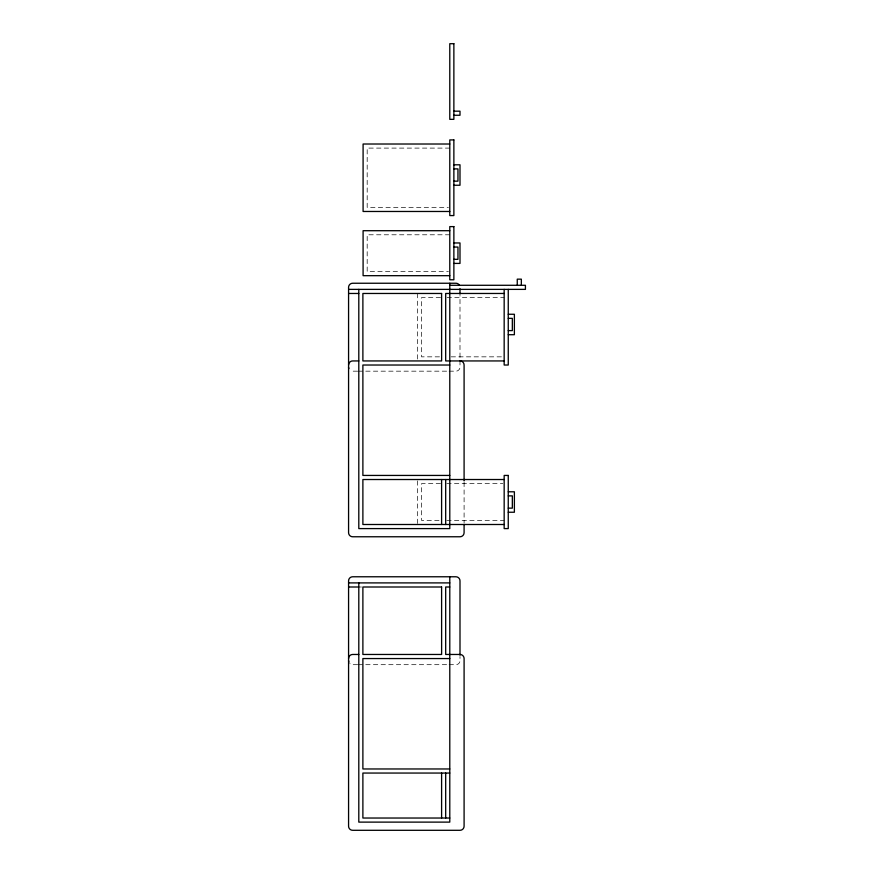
<?xml version="1.0" encoding="UTF-8"?>
<svg xmlns="http://www.w3.org/2000/svg" width="874" height="874" viewBox="0 0 874 874"><rect width="100%" height="100%" fill="white"/><g stroke="black" fill="none" stroke-linecap="round" stroke-linejoin="round"><path stroke-width="0.66" stroke-dasharray="4.37 3.28" d="M449.782 148.099L367.178 148.099L367.178 207.389L448.428 207.389M449.782 234.789L367.178 234.789L367.178 271.585L448.428 271.585M440.518 297.553L421.563 297.553L421.563 356.843L440.518 356.843M447.095 297.553L504.167 297.553M451.137 356.843L502.812 356.843M357.564 371.166L352.659 371.166A4.086 4.086 0 0 1 351.097 370.849M358.1 371.166L448.417 371.166M449.116 371.166L455.911 371.166A4.086 4.086 0 0 0 459.997 367.069L459.997 295.445M440.518 483.617L421.563 483.617L421.563 520.412L440.518 520.412M446.811 483.617L502.823 483.617M446.811 520.412L504.167 520.412M358.799 587L361.508 587M357.564 664.688L352.659 664.688A4.086 4.086 0 0 1 349.775 663.486M358.1 664.688L448.417 664.688M449.116 664.688L455.911 664.688A4.086 4.086 0 0 0 459.997 660.602L459.997 656.549M464.094 482.251L464.094 523.144M417.477 293.467L417.477 359.585M417.477 480.886L417.477 524.498"/><path stroke-width="1.31" d="M453.868 111.173L459.997 111.173L459.997 115.259L453.868 115.259M449.782 144.013L363.092 144.013L363.092 211.475L449.782 211.475M453.868 164.804L459.997 164.804L459.997 185.244L453.868 185.244M453.868 168.89L457.954 168.89L457.954 181.158L453.868 181.158M449.782 230.703L363.092 230.703L363.092 275.681L449.782 275.681M453.868 242.961L459.997 242.961L459.997 263.413L453.868 263.413M453.868 247.058L457.954 247.058L457.954 259.327L453.868 259.327M449.782 285.285L525.427 285.285L525.427 289.381L348.573 289.381M348.573 293.467L358.799 293.467M504.167 293.467L445.685 293.467L445.685 360.94L504.167 360.94M508.253 314.258L514.382 314.258L514.382 334.709L508.253 334.709M508.253 318.354L512.339 318.354L512.339 330.612L508.253 330.612M358.799 360.94L352.659 360.94A4.086 4.086 0 0 0 348.573 365.026M449.782 365.026L362.885 365.026L362.885 475.434L449.782 475.434M504.167 479.52L362.885 479.52L362.885 524.498L504.167 524.498M508.253 491.789L514.382 491.789L514.382 512.24L508.253 512.24M508.253 495.875L512.339 495.875L512.339 508.144L508.253 508.144M348.573 582.903L449.782 582.903M348.573 587L358.799 587M449.782 587L445.685 587L445.685 654.462L459.997 654.462A4.086 4.086 0 0 1 464.094 658.559L464.094 826.214A4.086 4.086 0 0 1 459.997 830.3L352.659 830.3A4.086 4.086 0 0 1 348.573 826.214L348.573 580.86A4.086 4.086 0 0 1 352.659 576.774L455.911 576.774A4.086 4.086 0 0 1 459.997 580.86L459.997 655.194M358.799 654.462L352.659 654.462A4.086 4.086 0 0 0 348.573 658.559M449.782 658.559L362.885 658.559L362.885 768.967L449.782 768.967M449.782 773.053L362.885 773.053L362.885 818.031L449.782 818.031M521.341 285.285L521.341 279.156L517.255 279.156L517.255 285.285M508.253 289.381L508.253 365.026L504.167 365.026L504.167 289.381M464.094 480.886L464.094 365.026A4.086 4.086 0 0 0 459.997 360.94M464.094 524.498L464.094 532.681A4.086 4.086 0 0 1 459.997 536.767L352.659 536.767A4.086 4.086 0 0 1 348.573 532.681L348.573 287.327A4.086 4.086 0 0 1 352.659 283.242L455.911 283.242A4.086 4.086 0 0 1 459.451 285.285M459.997 288.682L459.997 294.09M449.782 283.242L449.782 528.595L358.799 528.595L358.799 289.381M449.782 576.774L449.782 822.117L358.799 822.117L358.799 582.903M445.685 479.52L445.685 524.498M445.685 773.053L445.685 818.031M441.599 479.52L441.599 524.498M441.599 773.053L441.599 818.031M348.879 662.164A4.086 4.086 0 0 1 348.573 660.602M348.879 368.631A4.086 4.086 0 0 1 348.573 367.069M453.868 43.7L449.782 43.7L449.782 119.345L453.868 119.345L453.868 43.7M453.868 139.916L449.782 139.916L449.782 215.572L453.868 215.572L453.868 139.916M453.868 226.606L449.782 226.606L449.782 279.767L453.868 279.767L453.868 226.606M441.621 293.467L362.885 293.467L362.885 360.94L441.621 360.94L441.599 293.467M508.253 475.434L504.167 475.434L504.167 528.595L508.253 528.595L508.253 475.434M441.621 587L362.885 587L362.885 654.462L441.621 654.462L441.599 587"/></g></svg>
